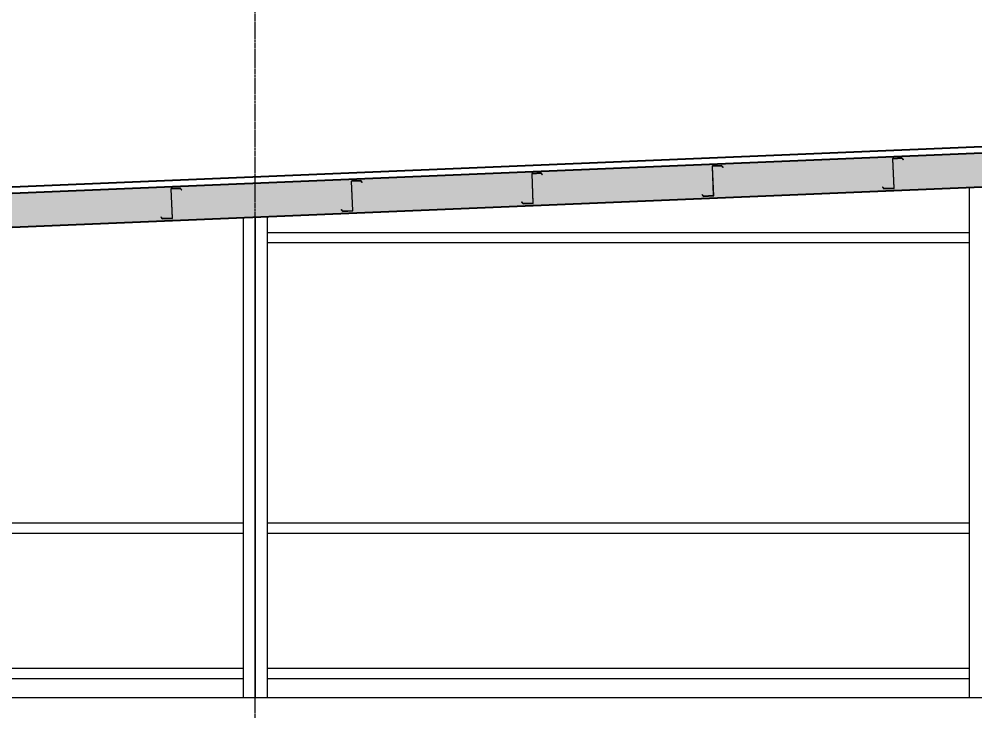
# Model space of a CAD drawing. Header units: inches. Extents: x -23445 to -52, y -314 to 853.
# Drawn here: x -8357.4 to -8039.8, y 182.1 to 411.9 of the extents above; entities that cross this region are included whole.
import ezdxf

# ---------------------------------------------------------------- set-up
doc = ezdxf.new("R2010")
doc.units = ezdxf.units.IN
doc.header["$MEASUREMENT"] = 0
doc.linetypes.add('Grid Line 1_2_', pattern=[0.875, 0.5, -0.125, 0.125, -0.125])
doc.linetypes.add('Hidden 1_8_', pattern=[0.1875, 0.125, -0.0625])
for name, color, linetype, lineweight in [('A-ANNO-DIMS', 211, 'Continuous', 9), ('A-ANNO-DIMS-192', 211, 'Continuous', 9), ('A-CLNG', 13, 'Continuous', 9), ('A-CLNG-PATT', 13, 'Continuous', 9), ('A-ROOF', 132, 'Continuous', 9), ('M-HVAC-DUCT', 70, 'Continuous', 9), ('S-BEAM', 12, 'Continuous', 9), ('S-COLS', 52, 'Continuous', 9), ('S-GRID', 1, 'Continuous', 9)]:
    doc.layers.add(name, color=color, linetype=linetype, lineweight=lineweight)
doc.styles.add('Arial_2', font='arial.ttf', dxfattribs={"height": 17.703593})
doc.dimstyles.new('Linear_-_3_32__Arial', dxfattribs={"dimscale": 12, "dimtxt": 18, "dimasz": 2, "dimexe": 1.5, "dimexo": 1, "dimgap": 1, "dimtad": 1, "dimdec": 4, "dimrnd": 0.0625, "dimzin": 1, "dimdsep": 46, "dimlunit": 4, "dimtxsty": 'Arial_2', "dimblk1": 'OBLIQUE', "dimblk2": 'OBLIQUE', "dimsah": 1, "dimcen": 0.09, "dimdle": 1.5, "dimazin": 0, "dimtfac": 1, "dimtdec": 4, "dimtix": 1, "dimtmove": 0, "dimatfit": 3, "dimfxl": 1, "dimtvp": 1, "dimtfill": 1, "dimfrac": 2, "dimtolj": 1, "dimtzin": 0, "dimarcsym": 2})
pattern_1 = [(45, (-21606.148, 72.082), (-19.007, 19.007), []), (45, (-21606.148, 100.882), (-19.007, 19.007), [])]

# ---------------------------------------------------------------- blocks, each defined once
blk = doc.blocks.new('W-Wide Flange-Column - B1_F-1528734-Building Section - North_South looking West _ Fitness Center')
at = {"layer": 'S-COLS', "linetype": 'Hidden 1_8_'}
for p, q in [((-22108.96, 346.12), (-22108.96, 186.5)), ((-22108.65, 186.5), (-22108.65, 346.14)), ((-22108.96, 154.5), (-22108.96, 37.11)), ((-22108.65, 37.11), (-22108.65, 154.5)), ((-22108.96, 37.03), (-22108.96, 36.84)), ((-22108.96, 36.78), (-22108.96, 36.51)), ((-22108.96, 36.41), (-22108.96, 35.23)), ((-22108.96, 35.17), (-22108.96, 35.03)), ((-22108.65, 36.83), (-22108.65, 37.03)), ((-22108.65, 36.49), (-22108.65, 36.78)), ((-22108.65, 35.3), (-22108.65, 36.33)), ((-22108.65, 35.02), (-22108.65, 35.18)), ((-22108.96, 34.9), (-22108.96, 32.5)), ((-22108.96, 32.5), (-22108.96, 31.5)), ((-22108.65, 32.5), (-22108.65, 34.88)), ((-22108.65, 31.5), (-22108.65, 32.5)), ((-22108.96, 31.5), (-22108.96, 28.5)), ((-22108.65, 28.5), (-22108.65, 31.5)), ((-22108.96, 28.5), (-22108.96, 4)), ((-22108.65, 4), (-22108.65, 28.5)), ((-22108.96, 4), (-22108.96, 1)), ((-22108.65, 1), (-22108.65, 4))]:
    blk.add_line(p, q, dxfattribs=at)
blk = doc.blocks.new('Girt_Z - 10_D-V119-Building Section - North_South looking West _ Fitness Center')
at = {"layer": 'S-BEAM', "lineweight": 15}
for p, q in [((-21897, 365.49), (-21896.6, 355.87)), ((-21896.48, 355.69), (-21896.89, 365.49)), ((-21893.89, 365.8), (-21896.82, 365.68)), ((-21896.82, 365.57), (-21893.93, 365.69)), ((-21893.93, 365.69), (-21893.46, 365.18)), ((-21893.38, 365.25), (-21893.89, 365.8)), ((-21893.46, 365.18), (-21893.38, 365.25)), ((-21900.28, 356.17), (-21900.36, 356.1)), ((-21900.36, 356.1), (-21899.85, 355.55)), ((-21899.81, 355.66), (-21900.28, 356.17)), ((-21896.67, 355.79), (-21899.81, 355.66)), ((-21899.85, 355.55), (-21896.48, 355.69))]:
    blk.add_line(p, q, dxfattribs=at)
for centre, radius, start, end in [((-21896.81, 365.49), 0.187, 92.3859, 182.3859), ((-21896.81, 365.49), 0.0782, 94.5087, 182.3859), ((-21896.68, 355.87), 0.0782, 275.4283, 2.3859)]:
    blk.add_arc(centre, radius, start, end, dxfattribs=at)
blk = doc.blocks.new('Girt_Z - 10_D-V120-Building Section - North_South looking West _ Fitness Center')
at = {"layer": 'S-BEAM'}
h = blk.add_hatch(dxfattribs=at)
h.set_pattern_fill('FP_49', color=256, style=0, pattern_type=2)
h.set_pattern_definition(pattern_1)
h.paths.add_polyline_path([(-21959.8, 353.05), (-21956.43, 353.19), (-21956.62, 353.29), (-21959.76, 353.16), (-21960.23, 353.68), (-21960.31, 353.6)], flags=0)
h.paths.add_polyline_path([(-21956.43, 353.19), (-21956.84, 362.99), (-21956.95, 362.99), (-21956.55, 353.37)], flags=0)
h.paths.add_polyline_path([(-21953.41, 362.68), (-21953.33, 362.75), (-21953.83, 363.31), (-21956.77, 363.18), (-21956.77, 363.07), (-21953.88, 363.19)], flags=0)
at = {"layer": 'S-BEAM', "lineweight": 15}
for p, q in [((-21956.95, 362.99), (-21956.55, 353.37)), ((-21956.43, 353.19), (-21956.84, 362.99)), ((-21953.83, 363.31), (-21956.77, 363.18)), ((-21956.77, 363.07), (-21953.88, 363.19)), ((-21953.88, 363.19), (-21953.41, 362.68)), ((-21953.33, 362.75), (-21953.83, 363.31)), ((-21953.41, 362.68), (-21953.33, 362.75)), ((-21960.23, 353.68), (-21960.31, 353.6)), ((-21960.31, 353.6), (-21959.8, 353.05)), ((-21959.76, 353.16), (-21960.23, 353.68)), ((-21959.8, 353.05), (-21956.43, 353.19)), ((-21956.62, 353.29), (-21959.76, 353.16))]:
    blk.add_line(p, q, dxfattribs=at)
for centre, radius, start, end in [((-21956.76, 363), 0.187, 92.3859, 182.3859), ((-21956.76, 363), 0.0782, 94.5087, 182.3859), ((-21956.63, 353.37), 0.0782, 275.4283, 2.3859)]:
    blk.add_arc(centre, radius, start, end, dxfattribs=at)
blk = doc.blocks.new('Girt_Z - 10_D-V121-Building Section - North_South looking West _ Fitness Center')
at = {"layer": 'S-BEAM', "lineweight": 15}
for p, q in [((-22016.9, 360.49), (-22016.5, 350.87)), ((-22016.38, 350.69), (-22016.79, 360.49)), ((-22013.78, 360.81), (-22016.72, 360.69)), ((-22016.71, 360.58), (-22013.83, 360.7)), ((-22013.83, 360.7), (-22013.36, 360.18)), ((-22013.28, 360.25), (-22013.78, 360.81)), ((-22013.36, 360.18), (-22013.28, 360.25)), ((-22020.17, 351.18), (-22020.26, 351.1)), ((-22020.26, 351.1), (-22019.75, 350.55)), ((-22019.7, 350.66), (-22020.17, 351.18)), ((-22019.75, 350.55), (-22016.38, 350.69)), ((-22016.57, 350.79), (-22019.7, 350.66))]:
    blk.add_line(p, q, dxfattribs=at)
for centre, radius, start, end in [((-22016.71, 360.5), 0.187, 92.3859, 182.3859), ((-22016.71, 360.5), 0.0782, 94.5087, 182.3859), ((-22016.57, 350.87), 0.0782, 275.4283, 2.3859)]:
    blk.add_arc(centre, radius, start, end, dxfattribs=at)
blk = doc.blocks.new('Girt_Z - 10_D-V122-Building Section - North_South looking West _ Fitness Center')
at = {"layer": 'S-BEAM'}
h = blk.add_hatch(dxfattribs=at)
h.set_pattern_fill('FP_49', color=256, style=0, pattern_type=2)
h.set_pattern_definition(pattern_1)
h.paths.add_polyline_path([(-22079.7, 348.05), (-22076.33, 348.19), (-22076.51, 348.29), (-22079.65, 348.16), (-22080.12, 348.68), (-22080.2, 348.61)], flags=0)
h.paths.add_polyline_path([(-22076.33, 348.19), (-22076.73, 358), (-22076.84, 357.99), (-22076.44, 348.38)], flags=0)
h.paths.add_polyline_path([(-22073.3, 357.68), (-22073.22, 357.76), (-22073.73, 358.31), (-22076.66, 358.19), (-22076.66, 358.08), (-22073.78, 358.2)], flags=0)
at = {"layer": 'S-BEAM', "lineweight": 15}
for p, q in [((-22076.84, 357.99), (-22076.44, 348.38)), ((-22076.33, 348.19), (-22076.73, 358)), ((-22073.73, 358.31), (-22076.66, 358.19)), ((-22076.66, 358.08), (-22073.78, 358.2)), ((-22073.78, 358.2), (-22073.3, 357.68)), ((-22073.22, 357.76), (-22073.73, 358.31)), ((-22073.3, 357.68), (-22073.22, 357.76)), ((-22080.12, 348.68), (-22080.2, 348.61)), ((-22080.2, 348.61), (-22079.7, 348.05)), ((-22079.65, 348.16), (-22080.12, 348.68)), ((-22079.7, 348.05), (-22076.33, 348.19)), ((-22076.51, 348.29), (-22079.65, 348.16))]:
    blk.add_line(p, q, dxfattribs=at)
for centre, radius, start, end in [((-22076.66, 358), 0.187, 92.3859, 182.3859), ((-22076.66, 358), 0.0782, 94.5087, 182.3859), ((-22076.52, 348.37), 0.0782, 275.4283, 2.3859)]:
    blk.add_arc(centre, radius, start, end, dxfattribs=at)
blk = doc.blocks.new('Girt_Z - 10_D-1351984-Building Section - North_South looking West _ Fitness Center')
at = {"layer": 'S-BEAM', "lineweight": 15}
for p, q in [((-22133.68, 355.81), (-22136.61, 355.69)), ((-22133.17, 355.26), (-22133.68, 355.81)), ((-22136.79, 355.49), (-22136.39, 345.88)), ((-22136.27, 345.69), (-22136.68, 355.5)), ((-22136.61, 355.58), (-22133.72, 355.7)), ((-22133.72, 355.7), (-22133.25, 355.18)), ((-22133.25, 355.18), (-22133.17, 355.26)), ((-22140.07, 346.18), (-22140.15, 346.11)), ((-22140.15, 346.11), (-22139.65, 345.55)), ((-22139.6, 345.67), (-22140.07, 346.18)), ((-22139.65, 345.55), (-22136.27, 345.69)), ((-22136.46, 345.8), (-22139.6, 345.67))]:
    blk.add_line(p, q, dxfattribs=at)
for centre, radius, start, end in [((-22136.6, 355.5), 0.187, 92.3859, 182.3859), ((-22136.6, 355.5), 0.0782, 94.5087, 182.3859), ((-22136.47, 345.87), 0.0782, 275.4283, 2.3859)]:
    blk.add_arc(centre, radius, start, end, dxfattribs=at)
blk = doc.blocks.new('Girt_Z - 10_D-1255199-Building Section - North_South looking West _ Fitness Center')
at = {"layer": 'S-BEAM'}
for p, q in [((-22347.3, 196.31), (-22112.8, 196.31)), ((-22104.8, 196.31), (-21871.55, 196.31)), ((-22347.3, 192.94), (-22112.8, 192.94)), ((-22104.8, 192.94), (-21871.55, 192.94))]:
    blk.add_line(p, q, dxfattribs=at)
blk = doc.blocks.new('Girt_Z - 10_D-1254871-Building Section - North_South looking West _ Fitness Center')
at = {"layer": 'S-BEAM'}
for p, q in [((-22347.3, 244.56), (-22112.8, 244.56)), ((-22104.8, 244.56), (-21871.55, 244.56)), ((-22347.3, 241.19), (-22112.8, 241.19)), ((-22104.8, 241.19), (-21871.55, 241.19))]:
    blk.add_line(p, q, dxfattribs=at)
blk = doc.blocks.new('Girt_Z - 10_D-1249026-Building Section - North_South looking West _ Fitness Center')
at = {"layer": 'S-BEAM'}
for p, q in [((-22104.8, 341.06), (-21871.55, 341.06)), ((-22104.8, 337.69), (-21871.55, 337.69))]:
    blk.add_line(p, q, dxfattribs=at)
blk = doc.blocks.new('DIMBLOCK1-Building Section - North_South looking West _ Fitness Center')
at = {"layer": 'A-ANNO-DIMS-192'}
for p, q in [((-8365.52, 188.5), (-8365.52, -18)), ((-8360.55, 170.5), (-8383.52, 170.5)), ((-8365.52, 170.5), (-8360.55, 170.5)), ((-8360.55, 0), (-8383.52, 0)), ((-8365.52, 0), (-8360.55, 0))]:
    blk.add_line(p, q, dxfattribs=at)
at = {"layer": 'A-ANNO-DIMS-192', "lineweight": 50}
for p, q in [((-8365.52, 170.5), (-8377.52, 182.5)), ((-8365.52, 170.5), (-8353.52, 158.5)), ((-8365.52, 0), (-8377.52, 12)), ((-8365.52, 0), (-8353.52, -12))]:
    blk.add_line(p, q, dxfattribs=at)
at = {"layer": 'A-ANNO-DIMS-192', "color": 0, "insert": (-8400.48, 26.54), "char_height": 17.7036, "width": 140.8985, "attachment_point": 1, "rotation": 90, "line_spacing_factor": 0.938532, "style": 'Arial_2', "bg_fill": 3, "box_fill_scale": 1.25, "bg_fill_color": 0, "bg_fill_transparency": 0}
blk.add_mtext('14\' - 2 1/2"', dxfattribs=at)
blk = doc.blocks.new('_Oblique')
at = {"color": 0, "linetype": 'ByBlock', "lineweight": -2}
blk.add_line((-0.5, -0.5), (0.5, 0.5), dxfattribs=at)

msp = doc.modelspace()

# ---------------------------------------------------------------- hatches: boundary and pattern name
at = {"layer": 'A-CLNG-PATT'}
h = msp.add_hatch(dxfattribs=at)
h.set_pattern_fill('FP_47', color=256, style=0, pattern_type=2)
h.set_pattern_definition([(161.57, (-21605.188, 73.042), (-7.6802237, -0.0009796), [0, -54.643, 6.067, 0]), (18.43, (-21607.108, 73.042), (-7.6802237, 0.0009796), [0, -54.643, 6.067, 0]), (108.43, (-21605.188, 73.042), (3.8382953, -19.20136532), [18.211, -42.499]), (71.57, (-21607.108, 73.042), (3.8382953, 19.20136532), [18.211, -42.499])])
h.paths.add_polyline_path([(-8540.82995, 335.21711), (-7305.20495, 386.70148), (-7305.20495, 397.96125), (-8540.82995, 346.47687), (-8540.82995, 343.72475)], flags=0)

# ---------------------------------------------------------------- linework, layer by layer
at = {"layer": 'A-CLNG', "lineweight": 25}
for p, q in [((-7305.20495, 397.96125), (-8540.82995, 346.47687)), ((-8540.82995, 335.21711), (-7305.20495, 386.70148))]:
    msp.add_line(p, q, dxfattribs=at)
at = {"layer": 'A-ROOF', "lineweight": 25}
for p, q in [((-7290.60513, 400.64976), (-8603.2474, 345.95634)), ((-8603.2474, 343.9546), (-7290.60513, 398.64803))]:
    msp.add_line(p, q, dxfattribs=at)
at = {"layer": 'M-HVAC-DUCT'}
msp.add_line((-7390.07995, 186.5), (-8445.95246, 186.5), dxfattribs=at)
at = {"layer": 'S-COLS'}
for p, q in [((-8041.70495, 356.01398), (-8041.70495, 186.5)), ((-8274.95495, 346.29523), (-8274.95495, 186.5)), ((-8282.95495, 345.9619), (-8282.95495, 186.5))]:
    msp.add_line(p, q, dxfattribs=at)
at = {"layer": 'S-GRID', "linetype": 'Grid Line 1_2_'}
msp.add_line((-8278.95495, -293.03588), (-8278.95495, 738.65708), dxfattribs=at)
msp.add_line((-8278.95495, -293.03588), (-8278.95495, 738.65708), dxfattribs=at)

# ---------------------------------------------------------------- block references
at = {"layer": 'S-BEAM'}
for name in ['Girt_Z - 10_D-V119-Building Section - North_South looking West _ Fitness Center', 'Girt_Z - 10_D-V120-Building Section - North_South looking West _ Fitness Center', 'Girt_Z - 10_D-V121-Building Section - North_South looking West _ Fitness Center', 'Girt_Z - 10_D-1351984-Building Section - North_South looking West _ Fitness Center', 'Girt_Z - 10_D-V122-Building Section - North_South looking West _ Fitness Center', 'Girt_Z - 10_D-1249026-Building Section - North_South looking West _ Fitness Center', 'Girt_Z - 10_D-1254871-Building Section - North_South looking West _ Fitness Center', 'Girt_Z - 10_D-1255199-Building Section - North_South looking West _ Fitness Center']:
    msp.add_blockref(name, (13829.84786, 0), dxfattribs=at)
at = {"layer": 'S-COLS', "linetype": 'Hidden 1_8_'}
msp.add_blockref('W-Wide Flange-Column - B1_F-1528734-Building Section - North_South looking West _ Fitness Center', (13829.84786, 0), dxfattribs=at)

# ---------------------------------------------------------------- next in the draw order: dimensions: what is measured, and where the dimension line sits
at = {"layer": 'A-ANNO-DIMS'}
dim = msp.add_linear_dim(base=(-8365.51913, 0), p1=(-8348.54856, 170.5), p2=(-8348.54856, 0), angle=90, dimstyle='Linear_-_3_32__Arial', override={"dimpost": '<>', "dimfxl": 170.5}, dxfattribs=at)
dim.commit()
dim.dimension.update_dxf_attribs({"geometry": 'DIMBLOCK1-Building Section - North_South looking West _ Fitness Center', "text_midpoint": (-8386.67283, 85.25)})

doc.saveas('drawing.dxf')
